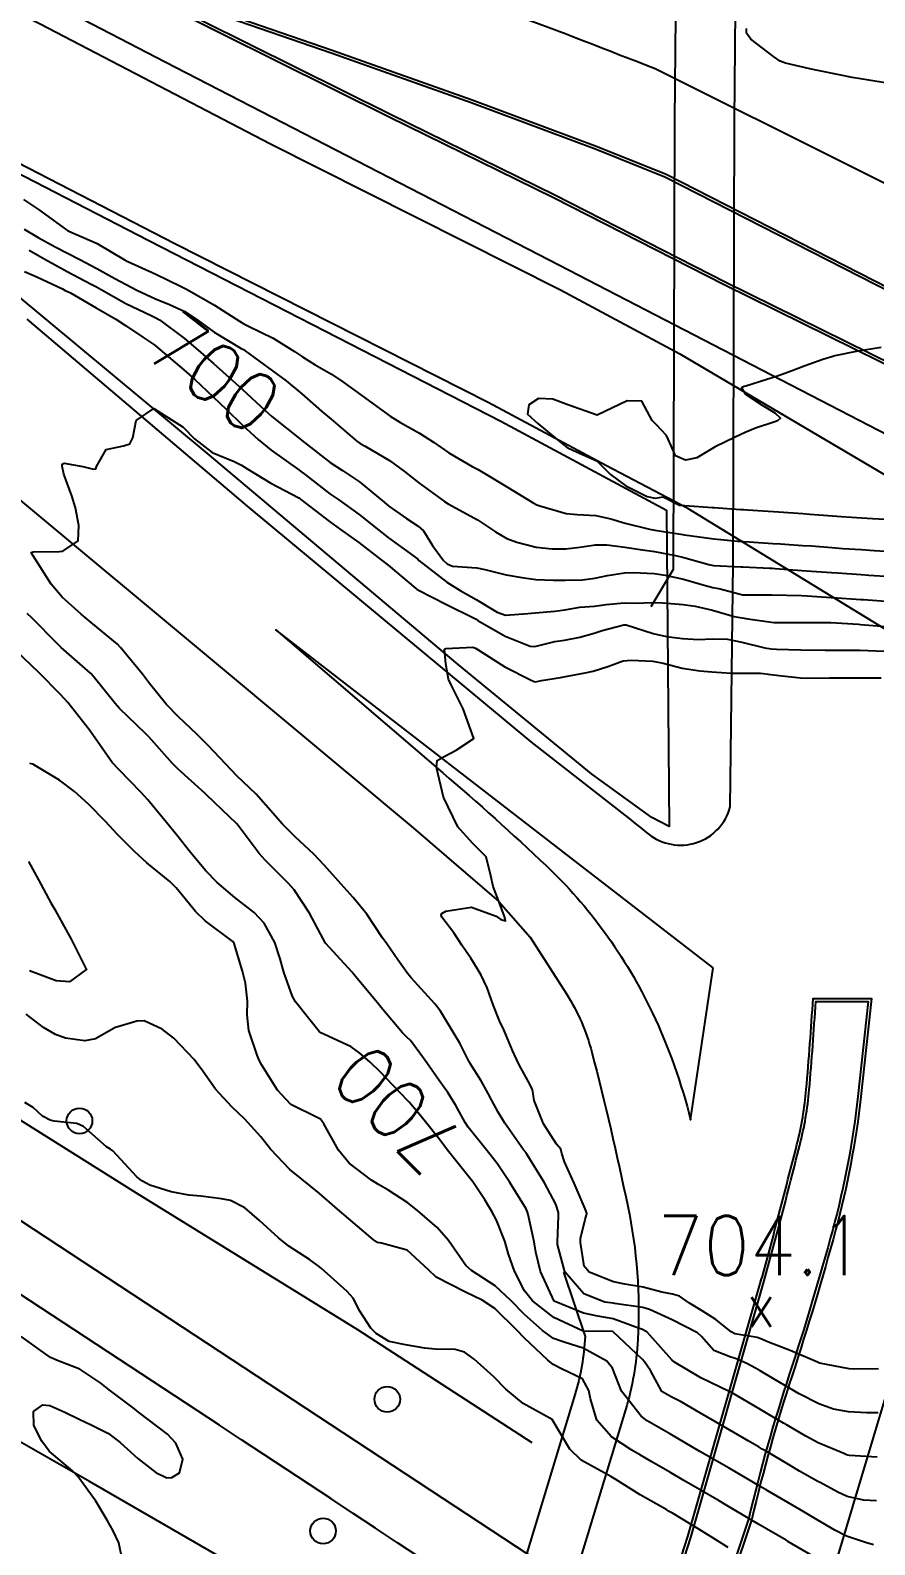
# Model space of a CAD drawing. Header units: metres. Extents: x 286371 to 293043, y 7462578 to 7466404.
# Drawn here: x 286655.4 to 286712.5, y 7466002.9 to 7466105.3 of the extents above; entities that cross this region are included whole.
import ezdxf
from ezdxf.enums import TextEntityAlignment as Align

# ---------------------------------------------------------------- set-up
doc = ezdxf.new("R2010")
doc.units = ezdxf.units.M
doc.header["$MEASUREMENT"] = 0
for name, color, linetype in [('Canteiro', 45, 'Continuous'), ('Cotas', 45, 'Continuous'), ('Curvas de Nivel 1m', 11, 'Continuous'), ('Curvas de Nivel 5m', 15, 'Continuous'), ('Divisas', 45, 'Continuous'), ('Linha Férrea', 20, 'Continuous'), ('Pontes_Viadutos_Tubos', 190, 'Continuous'), ('Pontos Cotados', 45, 'Continuous'), ('Postes', 20, 'Continuous'), ('Vias primárias', 230, 'Continuous')]:
    doc.layers.add(name, color=color, linetype=linetype)
doc.styles.add('Style-STANDARD', font='STANDARD.shx')

# ---------------------------------------------------------------- blocks, each defined once
blk = doc.blocks.new('ELVTXT_150')
at = {"layer": 'Pontos Cotados', "linetype": 'Continuous', "style": 'Style-STANDARD'}
for s, height, p in [('704.1', 4, (0, 4)), ('x', 3, (0, 0))]:
    blk.add_text(s, height=height, dxfattribs=at).set_placement(p, align=Align.MIDDLE_CENTER)

msp = doc.modelspace()

# ---------------------------------------------------------------- linework, layer by layer
at = {"layer": 'Canteiro'}
msp.add_lwpolyline([(286698.39, 7466072.86), (286698.56, 7466051.46), (286697.39, 7466052.07), (286693.33, 7466055.02), (286684.3, 7466062.42), (286667.36, 7466076.68), (286652.2, 7466089.28), (286646.74, 7466093.79), (286640.83, 7466097.08), (286627.06, 7466104.1), (286622.71, 7466106.22), (286617.58, 7466110.35), (286609.11, 7466117.43), (286596.97, 7466127.24, -0.052391), (286596.05, 7466128.15, -0.704549), (286596.49, 7466128.87), (286607.76, 7466122.12), (286624.88, 7466111.78), (286639.57, 7466103.4), (286663.39, 7466091.1), (286687.18, 7466078.87)], format="xyb", close=True, dxfattribs=at)
msp.add_lwpolyline([(286657.44, 7466110.75), (286679.73, 7466099.65), (286690.85, 7466094.2), (286702.36, 7466088.31), (286725.2, 7466077.03), (286735.73, 7466072.65), (286747.08, 7466067.93), (286755.88, 7466063.81), (286748.01, 7466068.66), (286735.39, 7466075.76), (286721.38, 7466083.58), (286698.27, 7466095.39), (286693.63, 7466097.26), (286685.19, 7466100.41), (286675.72, 7466103.78), (286667.47, 7466106.62), (286660.41, 7466109.56)], close=True, dxfattribs=at)
msp.add_lwpolyline([(286667.49, 7465898.75), (286675.49, 7465924.7), (286685.61, 7465957.91), (286692.82, 7465980.93), (286700.03, 7466003.34), (286704.92, 7466020.48, 0.005543), (286706.01, 7466024.46, 0.001776), (286707.4, 7466029.88, 0.040392), (286708.04, 7466033.64, 0.006175), (286708.48, 7466039.61), (286712.03, 7466039.61), (286711.33, 7466033.19, -0.038632), (286709.63, 7466024.18, -0.013064), (286706.69, 7466014.37, 0.02091), (286703.95, 7466004.64), (286699.9, 7465992.47), (286695.59, 7465978.72), (286691.39, 7465965.23), (286687.04, 7465950.57), (286682.05, 7465934.41), (286677.06, 7465917.5), (286671.78, 7465900.42)], format="xyb", dxfattribs=at)
at = {"layer": 'Curvas de Nivel 1m', "flags": 128}
for points, elevation in [([(286713.3, 7466101.74), (286712.06, 7466101.95), (286710.94, 7466102.14), (286710.06, 7466102.31), (286708.5, 7466102.62), (286708.07, 7466102.71), (286706.44, 7466103.09), (286706.08, 7466103.24), (286705.63, 7466103.56), (286704.1, 7466104.73), (286703.8, 7466105.13), (286703.8, 7466105.44)], 698), ([(286654.92, 7466093.87), (286655.92, 7466093.21), (286657.82, 7466091.83), (286657.9, 7466091.78), (286657.99, 7466091.73), (286659.89, 7466090.89), (286661.79, 7466089.77), (286661.87, 7466089.71), (286661.97, 7466089.67), (286663.86, 7466088.83), (286665.54, 7466088.02), (286665.85, 7466087.86), (286666.15, 7466087.7), (286667.83, 7466086.72), (286669.51, 7466085.65), (286669.81, 7466085.47), (286670.13, 7466085.31), (286671.79, 7466084.5), (286673.23, 7466083.59), (286673.77, 7466083.22), (286674.63, 7466082.7), (286675.75, 7466082.05), (286676.51, 7466081.54), (286677.73, 7466080.66), (286679.31, 7466079.5), (286679.71, 7466079.22), (286680.37, 7466078.82), (286681.69, 7466078.06), (286682.64, 7466077.45), (286683.67, 7466076.74), (286685.25, 7466075.82), (286685.66, 7466075.6), (286686, 7466075.4), (286687.64, 7466074.42), (286689.38, 7466073.35), (286689.62, 7466073.22), (286689.82, 7466073.15), (286691.61, 7466072.63), (286692.34, 7466072.57), (286693.61, 7466072.49), (286694.62, 7466072.26), (286695.6, 7466071.98), (286697.25, 7466071.58), (286697.6, 7466071.51), (286699.5, 7466071.2), (286699.59, 7466071.18), (286699.61, 7466071.18), (286701.59, 7466070.91), (286703.22, 7466070.76), (286703.59, 7466070.74), (286703.98, 7466070.72), (286705.58, 7466070.61), (286706.09, 7466070.57), (286707.58, 7466070.47), (286708.2, 7466070.43), (286709.57, 7466070.33), (286710.32, 7466070.27), (286711.57, 7466070.19), (286712.43, 7466070.13), (286713.57, 7466070.06)], 698), ([(286654.96, 7466091.87), (286655.9, 7466091.3), (286657.05, 7466090.67), (286657.88, 7466090.24), (286658.73, 7466089.81), (286659.87, 7466089.21), (286661.1, 7466088.53), (286661.85, 7466088.12), (286662.57, 7466087.75), (286663.84, 7466087.16), (286664.79, 7466086.76), (286665.82, 7466086.29), (286666.73, 7466085.69), (286667.8, 7466084.91), (286669.64, 7466083.79), (286669.79, 7466083.72), (286669.9, 7466083.64), (286671.75, 7466082.28), (286672.67, 7466081.6), (286673.73, 7466080.72), (286675.07, 7466079.56), (286675.71, 7466079.02), (286677.45, 7466077.53), (286677.68, 7466077.37), (286678.01, 7466077.19), (286679.66, 7466076.22), (286680.67, 7466075.48), (286681.64, 7466074.71), (286683.39, 7466073.44), (286683.62, 7466073.29), (286683.93, 7466073.12), (286685.61, 7466072.19), (286686.82, 7466071.39), (286687.59, 7466070.94), (286688.27, 7466070.68), (286689.58, 7466070.36), (286690.66, 7466070.24), (286691.58, 7466070.24), (286692.54, 7466070.34), (286693.58, 7466070.5), (286694.35, 7466070.51), (286695.58, 7466070.34), (286696.61, 7466070.2), (286697.58, 7466070.06), (286699, 7466069.78), (286699.57, 7466069.65), (286701.26, 7466069.17), (286701.56, 7466069.11), (286703.44, 7466069.01), (286703.55, 7466069.01), (286705.37, 7466068.92), (286705.55, 7466068.92), (286705.74, 7466068.91), (286707.55, 7466068.78), (286707.85, 7466068.76), (286709.55, 7466068.64), (286709.96, 7466068.62), (286711.55, 7466068.5), (286712.08, 7466068.46), (286713.54, 7466068.37)], 699), ([(286654.99, 7466089), (286655.86, 7466088.61), (286657.56, 7466087.83), (286657.73, 7466087.71), (286657.84, 7466087.67), (286658.1, 7466087.56), (286659.83, 7466086.55), (286661.15, 7466085.77), (286661.81, 7466085.36), (286662.98, 7466084.57), (286663.79, 7466084.01), (286664.14, 7466083.73), (286665.76, 7466082.35), (286666.49, 7466081.69), (286667.73, 7466080.53), (286668.63, 7466079.66), (286669.7, 7466078.63), (286670.78, 7466077.63), (286671.67, 7466076.91), (286673.54, 7466075.59), (286673.65, 7466075.5), (286673.98, 7466075.25), (286675.63, 7466073.97), (286676.23, 7466073.55), (286677.61, 7466072.57), (286678.94, 7466071.5), (286679.59, 7466070.99), (286681.3, 7466069.74), (286681.57, 7466069.53), (286681.65, 7466069.46), (286683.54, 7466067.98), (286684.43, 7466067.42), (286685.53, 7466066.81), (286686.94, 7466065.96), (286687.51, 7466065.76), (286689.01, 7466065.86), (286689.51, 7466065.9), (286690.83, 7466066.01), (286691.52, 7466066.11), (286692.54, 7466066.28), (286693.52, 7466066.37), (286694.32, 7466066.47), (286695.52, 7466066.58), (286696.2, 7466066.56), (286697.52, 7466066.61), (286698.14, 7466066.59), (286699.51, 7466066.47), (286700.32, 7466066.37), (286701.51, 7466066.09), (286702.97, 7466065.67), (286703.5, 7466065.56), (286703.88, 7466065.51), (286705.5, 7466065.27), (286705.65, 7466065.25), (286707.5, 7466065.26), (286709.27, 7466065.26), (286709.5, 7466065.26), (286711.37, 7466065.13), (286711.5, 7466065.12), (286713.49, 7466064.97)], 701), ([(286712.91, 7466083.87), (286711.78, 7466083.68), (286711.22, 7466083.58), (286709.78, 7466083.3), (286709.57, 7466083.24), (286708.97, 7466083.05), (286708.09, 7466082.73), (286707.77, 7466082.62), (286706.64, 7466082.2), (286705.76, 7466081.88), (286705.17, 7466081.69), (286703.75, 7466081.25), (286703.65, 7466081.22), (286703.46, 7466081.13), (286703.74, 7466080.71), (286704.86, 7466079.97), (286705.72, 7466079.44), (286706.1, 7466079.09), (286705.9, 7466078.9), (286705.71, 7466078.83), (286704.41, 7466078.41), (286703.7, 7466078.12), (286703.03, 7466077.8), (286701.68, 7466077.15), (286700.45, 7466076.39), (286699.67, 7466076.24), (286698.99, 7466076.52), (286698.7, 7466077.2), (286698.39, 7466077.91), (286697.71, 7466078.63), (286697.41, 7466078.92), (286697.26, 7466079.22), (286696.73, 7466080.23), (286695.73, 7466080.25), (286693.71, 7466079.28), (286691.72, 7466079.99), (286690.7, 7466080.36), (286689.73, 7466080.4), (286689.09, 7466079.99), (286688.99, 7466079.36), (286689.7, 7466078.73), (286691.39, 7466077.32), (286691.68, 7466077.1), (286692.1, 7466076.89), (286693.67, 7466076.19), (286694.61, 7466075.27), (286695.64, 7466074.5), (286697.08, 7466073.78), (286697.63, 7466073.67), (286698.17, 7466073.75), (286699.27, 7466073.2), (286699.62, 7466073.17), (286701.5, 7466073.04), (286701.62, 7466073.03), (286703.4, 7466072.91), (286703.62, 7466072.9), (286703.86, 7466072.88), (286705.62, 7466072.76), (286705.97, 7466072.74), (286707.61, 7466072.62), (286708.08, 7466072.59), (286709.61, 7466072.46), (286710.21, 7466072.42), (286711.6, 7466072.33), (286712.31, 7466072.29), (286713.6, 7466072.22)], 697), ([(286712.69, 7466011.77), (286711.91, 7466011.77), (286710.69, 7466011.85), (286709.69, 7466012.03), (286708.69, 7466012.39), (286707.37, 7466013.06), (286706.71, 7466013.44), (286705.68, 7466014.05), (286704.73, 7466014.61), (286704.41, 7466014.8), (286703.82, 7466015.12), (286703.06, 7466015.46), (286702.74, 7466015.54), (286701.59, 7466016), (286700.76, 7466016.93), (286700.49, 7466017.18), (286698.78, 7466018.06), (286697.24, 7466018.77), (286696.79, 7466018.91), (286694.88, 7466019.18), (286694.79, 7466019.19), (286694.21, 7466019.27), (286692.8, 7466019.83), (286691.52, 7466021.31), (286691.01, 7466023.16), (286691.01, 7466023.32), (286691.09, 7466025.11), (286691.08, 7466025.32), (286690.9, 7466025.89), (286690.14, 7466027.34), (286688.95, 7466029.28), (286688.9, 7466029.36), (286688.73, 7466029.58), (286687.45, 7466031.38), (286687, 7466032.13), (286686.56, 7466032.95), (286686.34, 7466033.39), (286685.87, 7466034.24), (286685.11, 7466035.41), (286685.09, 7466035.45), (286685.05, 7466035.53), (286684.42, 7466036.78), (286684.03, 7466037.43), (286683.1, 7466038.95), (286682.73, 7466039.45), (286681.13, 7466041.21), (286680.91, 7466041.48), (286680.22, 7466042.42), (286679.47, 7466043.5), (286679.17, 7466043.95), (286678.12, 7466045.52), (286677.21, 7466046.65), (286676.4, 7466047.55), (286675.24, 7466048.84), (286674.54, 7466049.58), (286673.28, 7466050.75), (286672.42, 7466051.61), (286671.31, 7466052.9), (286670.64, 7466053.63), (286669.34, 7466054.88), (286668.59, 7466055.67), (286667.37, 7466056.96), (286666.63, 7466057.7), (286665.4, 7466058.86), (286664.56, 7466059.73), (286663.43, 7466061.13), (286662.97, 7466061.75), (286661.47, 7466063.56), (286661.26, 7466063.78), (286659.5, 7466065.26), (286658.82, 7466065.81), (286657.52, 7466066.96), (286656.79, 7466067.85), (286655.56, 7466069.77), (286655.5, 7466069.87), (286655.43, 7466070), (286655.57, 7466070.04), (286657.35, 7466070.05), (286657.57, 7466070.08), (286658.61, 7466070.79), (286658.66, 7466071.82), (286658.42, 7466073.01), (286658.18, 7466073.83), (286657.65, 7466075.29), (286657.52, 7466075.84), (286657.53, 7466075.97), (286657.67, 7466076.04), (286658.92, 7466075.82), (286659.65, 7466075.63), (286659.81, 7466075.65), (286659.86, 7466075.8), (286660.5, 7466076.97), (286661.68, 7466077.21), (286662.11, 7466077.34), (286662.31, 7466077.76), (286662.53, 7466078.93), (286663.72, 7466079.73), (286665.7, 7466078.46), (286666.48, 7466077.69), (286667.67, 7466076.75), (286669.16, 7466076.15), (286669.66, 7466075.91), (286670.09, 7466075.64), (286671.64, 7466074.69), (286673.53, 7466073.68), (286673.62, 7466073.62), (286673.67, 7466073.58), (286675.6, 7466072.09), (286676.35, 7466071.54), (286677.58, 7466070.66), (286679.1, 7466069.5), (286679.56, 7466069.13), (286681.43, 7466067.57), (286681.53, 7466067.49), (286681.57, 7466067.46), (286683.52, 7466066.47), (286685.35, 7466065.56), (286685.51, 7466065.48), (286685.63, 7466065.4), (286687.49, 7466064.32), (286689.17, 7466063.66), (286689.48, 7466063.63), (286690.85, 7466063.96), (286691.49, 7466064.06), (286692.53, 7466064.25), (286693.49, 7466064.54), (286694.05, 7466064.72), (286695.5, 7466065.1), (286695.66, 7466065.09), (286697.48, 7466064.52), (286698.39, 7466064.31), (286699.48, 7466064.17), (286700.55, 7466064.11), (286701.48, 7466064.14), (286702.51, 7466064.12), (286703.48, 7466063.93), (286705.03, 7466063.55), (286705.47, 7466063.48), (286705.83, 7466063.45), (286707.47, 7466063.4), (286709.12, 7466063.39), (286709.47, 7466063.39), (286711.09, 7466063.39), (286711.47, 7466063.38), (286713.14, 7466063.31)], 702), ([(286712.64, 7466008.78), (286710.77, 7466008.89), (286710.64, 7466008.91), (286710.56, 7466008.94), (286710.37, 7466009.02), (286708.65, 7466009.75), (286707.8, 7466010.2), (286706.67, 7466010.87), (286706.54, 7466010.94), (286706.3, 7466011.08), (286705.26, 7466011.68), (286704.69, 7466012.02), (286702.79, 7466013.14), (286702.74, 7466013.18), (286702.7, 7466013.19), (286702.63, 7466013.22), (286700.72, 7466014.15), (286698.93, 7466015.2), (286698.74, 7466015.37), (286697.08, 7466017.23), (286696.77, 7466017.41), (286696.5, 7466017.51), (286694.78, 7466018.13), (286693.74, 7466018.32), (286692.78, 7466018.51), (286690.79, 7466019.32), (286689.87, 7466021.34), (286689.55, 7466022.64), (286689.44, 7466023.35), (286689.04, 7466025.2), (286689, 7466025.35), (286688.9, 7466025.57), (286687.8, 7466027.37), (286686.94, 7466028.65), (286686.36, 7466029.39), (286684.98, 7466031.1), (286684.78, 7466031.42), (286684.15, 7466032.58), (286683.6, 7466033.44), (286683.36, 7466033.78), (286683.03, 7466034.26), (286682.54, 7466034.95), (286682.18, 7466035.46), (286681.71, 7466036.12), (286681.07, 7466036.96), (286680.81, 7466037.22), (286680.54, 7466037.48), (286679.1, 7466039.21), (286678.86, 7466039.51), (286677.48, 7466041.17), (286677.18, 7466041.53), (286677.13, 7466041.59), (286675.34, 7466043.56), (286675.17, 7466043.84), (286674.26, 7466045.58), (286673.22, 7466047.16), (286672.84, 7466047.6), (286671.26, 7466049.18), (286670.84, 7466049.63), (286669.43, 7466051.51), (286669.32, 7466051.65), (286669.29, 7466051.68), (286668.85, 7466052.11), (286667.32, 7466053.57), (286667.19, 7466053.69), (286665.35, 7466055.36), (286664.99, 7466055.72), (286663.38, 7466057.52), (286663.16, 7466057.75), (286661.41, 7466059.44), (286661.11, 7466059.78), (286659.63, 7466061.62), (286659.47, 7466061.8), (286659.44, 7466061.83), (286659.26, 7466061.99), (286657.47, 7466063.57), (286657.19, 7466063.84), (286655.5, 7466065.55), (286655.17, 7466065.87)], 701), ([(286712.73, 7466014.75), (286711.02, 7466014.72), (286710.73, 7466014.75), (286709.2, 7466015.04), (286708.74, 7466015.14), (286708.59, 7466015.2), (286706.75, 7466015.99), (286705.29, 7466016.56), (286704.76, 7466016.79), (286704.52, 7466016.87), (286703.02, 7466017.13), (286702.77, 7466017.26), (286701.73, 7466018.1), (286700.79, 7466018.68), (286699.94, 7466019.19), (286699.27, 7466019.66), (286698.8, 7466019.81), (286698.08, 7466019.94), (286696.81, 7466020.27), (286695.57, 7466020.49), (286694.81, 7466020.64), (286693.15, 7466021.29), (286692.83, 7466021.69), (286692.57, 7466023.3), (286692.58, 7466023.58), (286692.88, 7466024.86), (286692.99, 7466025.18), (286693, 7466025.29), (286692.89, 7466025.57), (286692.15, 7466027.31), (286691.49, 7466028.77), (286691.32, 7466029.32), (286691.25, 7466029.61), (286690.96, 7466029.96), (286690.08, 7466031.34), (286689.45, 7466032.9), (286689.38, 7466033.35), (286689.33, 7466033.66), (286689.03, 7466034.21), (286688.4, 7466035.36), (286687.98, 7466036.29), (286687.52, 7466037.38), (286687.4, 7466037.7), (286687.09, 7466038.3), (286686.66, 7466039.39), (286686.27, 7466040.54), (286685.85, 7466041.4), (286685.59, 7466041.85), (286685.15, 7466042.55), (286684.81, 7466043.06), (286684.55, 7466043.42), (286684.01, 7466044.26), (286683.19, 7466045.32), (286683.16, 7466045.44), (286683.2, 7466045.57), (286683.47, 7466045.71), (286685.2, 7466046), (286686.87, 7466045.38), (286687.19, 7466045.16), (286687.5, 7466045.06), (286687.44, 7466045.37), (286687.2, 7466045.98), (286686.67, 7466047.38), (286686.51, 7466048.11), (286686.19, 7466049.39), (286685.27, 7466050.33), (286684.29, 7466051.42), (286683.31, 7466053.43), (286682.85, 7466055.44), (286682.89, 7466055.91), (286683.36, 7466056.19), (286684.17, 7466056.62), (286685.37, 7466057.4), (286684.64, 7466059.42), (286683.83, 7466061.04), (286683.66, 7466061.43), (286683.46, 7466062.45), (286683.37, 7466063.44), (286683.43, 7466063.48), (286683.47, 7466063.49), (286685.29, 7466063.59), (286685.48, 7466063.52), (286685.66, 7466063.4), (286687.46, 7466062.26), (286689.24, 7466061.35), (286689.44, 7466061.26), (286689.53, 7466061.25), (286689.93, 7466061.34), (286691.22, 7466061.54), (286691.44, 7466061.57), (286692.9, 7466061.84), (286693.44, 7466061.95), (286694.43, 7466062.28), (286695.45, 7466062.65), (286695.99, 7466062.71), (286697.46, 7466062.63), (286698.17, 7466062.5), (286699.45, 7466062.17), (286700.64, 7466061.98), (286701.45, 7466061.91), (286702.76, 7466061.83), (286703.44, 7466061.83), (286704.74, 7466061.82), (286705.44, 7466061.73), (286706.01, 7466061.66), (286707.44, 7466061.51), (286707.87, 7466061.49), (286709.44, 7466061.51), (286710.94, 7466061.51), (286711.44, 7466061.52), (286712.9, 7466061.52)], 703), ([(286712.39, 7466002.84), (286711.85, 7466003), (286710.55, 7466003.44), (286709.77, 7466003.83), (286708.58, 7466004.53), (286707.67, 7466005.07), (286706.59, 7466005.7), (286705.19, 7466006.52), (286704.61, 7466006.86), (286704.16, 7466007.12), (286702.63, 7466008.02), (286700.64, 7466009.17), (286698.66, 7466010.33), (286697.09, 7466011.23), (286696.68, 7466011.55), (286695.34, 7466013.25), (286694.73, 7466014.8), (286694.36, 7466015.27), (286692.75, 7466016.14), (286691.53, 7466016.54), (286690.76, 7466016.8), (286690, 7466017.34), (286688.78, 7466018.42), (286687.86, 7466019.37), (286686.81, 7466020.37), (286685.21, 7466021.41), (286684.83, 7466021.74), (286683.66, 7466023.43), (286682.88, 7466024.31), (286681.55, 7466025.46), (286680.9, 7466025.99), (286679.54, 7466026.86), (286678.92, 7466027.22), (286678.45, 7466027.51), (286676.94, 7466028.67), (286676.22, 7466029.55), (286675.22, 7466031.33), (286675.07, 7466031.56), (286674.99, 7466031.65), (286674.82, 7466031.73), (286673, 7466032.64), (286672.1, 7466033.61), (286671.04, 7466035.3), (286670.86, 7466035.63), (286670.71, 7466035.97), (286670.15, 7466037.64), (286670.03, 7466038.7), (286670.05, 7466039.64), (286669.92, 7466040.84), (286669.72, 7466041.65), (286669.16, 7466043.54), (286669.08, 7466043.66), (286667.19, 7466045.06), (286666.54, 7466045.69), (286665.23, 7466047.31), (286664.82, 7466047.72), (286663.25, 7466049), (286662.42, 7466049.76), (286661.28, 7466050.91), (286660.45, 7466051.79), (286659.31, 7466052.96), (286658.36, 7466053.82), (286657.34, 7466054.58), (286655.55, 7466055.67), (286655.35, 7466055.71)], 699), ([(286655.25, 7466049.08), (286655.92, 7466047.85), (286656.76, 7466046.29), (286657.03, 7466045.84), (286657.2, 7466045.54), (286658.13, 7466043.82), (286659.14, 7466041.85), (286659.17, 7466041.8), (286659.17, 7466041.78), (286659.14, 7466041.74), (286658.02, 7466040.93), (286657.13, 7466041.01), (286655.32, 7466041.68)], 699), ([(286708.53, 7466001.94), (286706.6, 7466003.08), (286706.55, 7466003.11), (286706.49, 7466003.15), (286704.57, 7466004.26), (286703.08, 7466005.14), (286702.59, 7466005.43), (286701.94, 7466005.81), (286700.61, 7466006.59), (286699.57, 7466007.19), (286698.62, 7466007.75), (286697.39, 7466008.47), (286696.64, 7466008.9), (286696.05, 7466009.24), (286694.66, 7466010.16), (286693.68, 7466011.28), (286693.25, 7466012.73), (286693.13, 7466013.29), (286692.72, 7466014.08), (286691.28, 7466014.76), (286690.73, 7466015.05), (286690.36, 7466015.33), (286688.76, 7466016.86), (286688.28, 7466017.36), (286686.79, 7466018.83), (286685.93, 7466019.4), (286684.8, 7466019.95), (286683.82, 7466020.43), (286682.82, 7466020.95), (286682.29, 7466021.45), (286680.85, 7466022.78), (286679.12, 7466023.25), (286678.86, 7466023.3), (286678.55, 7466023.51), (286676.88, 7466024.92), (286676.15, 7466025.55), (286674.91, 7466026.64), (286673.74, 7466027.58), (286672.93, 7466028.24), (286671.62, 7466029.61), (286670.97, 7466030.44), (286669.88, 7466031.64), (286669, 7466032.49), (286667.89, 7466033.67), (286667.03, 7466034.89), (286666.45, 7466035.69), (286665.07, 7466037.13), (286664.3, 7466037.73), (286663.08, 7466038.3), (286662.57, 7466038.27), (286661.07, 7466037.82), (286661.04, 7466037.8), (286660.99, 7466037.78), (286659.78, 7466037.08), (286659.06, 7466036.94), (286657.75, 7466037.13), (286657.07, 7466037.38), (286656.26, 7466037.85), (286655.1, 7466038.75)], 698), ([(286702.55, 7466002.66), (286701.76, 7466003.16), (286700.57, 7466003.91), (286698.79, 7466004.99), (286698.58, 7466005.11), (286698.41, 7466005.21), (286696.6, 7466006.22), (286694.96, 7466007.26), (286694.62, 7466007.47), (286694.18, 7466007.71), (286692.63, 7466008.57), (286691.86, 7466009.31), (286690.67, 7466011.32), (286688.69, 7466012.41), (286687.53, 7466013.37), (286686.72, 7466014.2), (286685.39, 7466015.4), (286684.74, 7466015.88), (286684.1, 7466016.07), (286682.74, 7466016.08), (286682.04, 7466016.16), (286680.75, 7466016.37), (286679.64, 7466016.6), (286678.76, 7466017.14), (286678.41, 7466017.51), (286677.65, 7466018.66), (286677.21, 7466019.53), (286676.81, 7466019.98), (286675.03, 7466021.56), (286674.84, 7466021.73), (286674.26, 7466022.16), (286672.86, 7466023.05), (286672.15, 7466023.61), (286670.88, 7466024.79), (286669.89, 7466025.64), (286668.9, 7466026.15), (286668.3, 7466026.26), (286666.91, 7466026.43), (286666.1, 7466026.51), (286664.91, 7466026.72), (286663.46, 7466027.19), (286662.92, 7466027.47), (286662.57, 7466027.75), (286660.95, 7466029.5), (286660.79, 7466029.62), (286660.53, 7466029.78), (286658.97, 7466031.15), (286658.52, 7466031.35), (286656.98, 7466031.51), (286656.71, 7466031.57), (286656.19, 7466031.85), (286655.56, 7466032.43), (286655, 7466032.77)], 697), ([(286661.62, 7466001.77), (286661.35, 7466002.97), (286660.98, 7466003.78), (286660.57, 7466004.51), (286659.8, 7466005.8), (286658.62, 7466007.45), (286658.24, 7466007.82), (286656.64, 7466009.18), (286656.15, 7466009.85), (286655.61, 7466010.92), (286655.6, 7466011.86), (286656.23, 7466012.32), (286656.69, 7466012.28), (286657.7, 7466011.83), (286658.68, 7466011.35), (286659.5, 7466010.97), (286660.66, 7466010.38), (286661.45, 7466009.77), (286662.64, 7466008.69), (286663.86, 7466007.74), (286664.61, 7466007.37), (286664.94, 7466007.39), (286665.47, 7466007.71), (286665.69, 7466008.65), (286665.22, 7466009.72), (286664.66, 7466010.33), (286662.79, 7466011.75), (286662.69, 7466011.83), (286662.41, 7466012.04), (286660.71, 7466013.34), (286660.15, 7466013.79), (286658.73, 7466014.74), (286657.27, 7466015.3), (286656.74, 7466015.52), (286656.26, 7466015.85), (286654.76, 7466016.95)], 696)]:
    msp.add_lwpolyline(points, dxfattribs=dict(at, elevation=elevation))
at = {"layer": 'Curvas de Nivel 5m', "elevation": 700, "flags": 128}
for points in [[(286655.3, 7466090.45), (286655.88, 7466090.12), (286656.36, 7466089.85), (286657.86, 7466089), (286659.49, 7466088.15), (286659.85, 7466087.97), (286660.17, 7466087.79), (286661.83, 7466086.85), (286663.54, 7466086.02), (286663.82, 7466085.9), (286664.12, 7466085.73), (286665.8, 7466084.46), (286666.73, 7466083.69), (286667.77, 7466082.79), (286669.03, 7466081.66), (286669.73, 7466081.01), (286671.23, 7466079.62), (286671.71, 7466079.2), (286673.57, 7466077.7), (286673.68, 7466077.61), (286673.72, 7466077.58), (286675.66, 7466076.08), (286676.48, 7466075.54), (286677.64, 7466074.78), (286679.16, 7466073.5), (286679.62, 7466073.13), (286680.8, 7466072.29), (286681.6, 7466071.77), (286681.96, 7466071.46), (286682.56, 7466070.47), (286683.32, 7466069.44), (286683.56, 7466069.22), (286683.92, 7466069.07), (286685.56, 7466068.95), (286686.11, 7466068.84), (286687.55, 7466068.48), (286688.61, 7466068.3), (286689.55, 7466068.17), (286690.76, 7466068.11), (286691.55, 7466068.11), (286692.71, 7466068.13), (286693.55, 7466068.25), (286694.39, 7466068.44), (286695.55, 7466068.61), (286696.16, 7466068.64), (286697.55, 7466068.57), (286698.3, 7466068.46), (286699.54, 7466068.18), (286700.93, 7466067.78), (286701.53, 7466067.63), (286701.92, 7466067.55), (286703.46, 7466067.14), (286703.52, 7466067.13), (286704.19, 7466067.12), (286705.52, 7466067.12), (286707.51, 7466067.08), (286707.52, 7466067.08), (286707.89, 7466067.06), (286709.52, 7466066.95), (286709.61, 7466066.95), (286711.52, 7466066.82), (286711.72, 7466066.8), (286713.52, 7466066.67)], [(286712.59, 7466005.81), (286711.72, 7466005.87), (286710.6, 7466006.12), (286709.98, 7466006.4), (286708.77, 7466007.05), (286708.67, 7466007.11), (286708.62, 7466007.13), (286707.39, 7466007.83), (286706.63, 7466008.28), (286705.23, 7466009.11), (286704.86, 7466009.32), (286704.65, 7466009.45), (286703.9, 7466009.88), (286702.67, 7466010.6), (286701.71, 7466011.16), (286700.68, 7466011.76), (286699.38, 7466012.51), (286698.7, 7466012.85), (286698.08, 7466013.21), (286697.3, 7466014.65), (286696.9, 7466015.23), (286696.74, 7466015.41), (286694.78, 7466017.26), (286694.76, 7466017.27), (286692.76, 7466017.31), (286692.75, 7466017.31), (286690.78, 7466018.22), (286689.34, 7466019.35), (286688.8, 7466020.03), (286688.12, 7466021.37), (286687.71, 7466022.51), (286687.45, 7466023.38), (286686.89, 7466024.82), (286686.59, 7466025.39), (286686.11, 7466026.19), (286685.29, 7466027.41), (286684.93, 7466027.86), (286683.67, 7466029.43), (286682.97, 7466030.35), (286682.1, 7466031.46), (286681.61, 7466032.08), (286681, 7466032.8), (286680.34, 7466033.48), (286679.03, 7466034.84), (286678.35, 7466035.51), (286677.65, 7466036.12), (286677.06, 7466036.54), (286675.23, 7466037.4), (286675.07, 7466037.46), (286674.91, 7466037.57), (286674.19, 7466038.48), (286673.31, 7466039.59), (286673.11, 7466039.94), (286672.51, 7466041.6), (286672.27, 7466042.49), (286671.9, 7466043.61), (286671.18, 7466044.9), (286670.5, 7466045.63), (286669.21, 7466046.65), (286668, 7466047.67), (286667.25, 7466048.45), (286666.21, 7466049.7), (286665.28, 7466050.87), (286664.59, 7466051.73), (286663.32, 7466053.26), (286662.88, 7466053.75), (286661.35, 7466055.3), (286660.92, 7466055.78), (286659.75, 7466057.42), (286659.48, 7466057.8), (286659.39, 7466057.94), (286657.91, 7466059.83), (286657.42, 7466060.38), (286655.96, 7466061.86), (286655.45, 7466062.35), (286653.84, 7466063.89)]]:
    msp.add_lwpolyline(points, dxfattribs=at)
at = {"layer": 'Divisas'}
for points in [[(286689.3, 7466009.74), (286677.52, 7466017.39), (286662.56, 7466026.63), (286648.05, 7466035.76), (286633.27, 7466045.7), (286619.45, 7466054.69), (286593.93, 7466070.97), (286569.47, 7466087.24), (286541.47, 7466105.2), (286536.11, 7466108.89), (286535.15, 7466106.96), (286508.92, 7466123.39), (286484.92, 7466139.67), (286485.54, 7466140.91), (286461.33, 7466156.54), (286437.16, 7466169.78), (286405.27, 7466186.57), (286399.12, 7466189.44), (286382.44, 7466198.04), (286381.9, 7466198.3)], [(286685.16, 7465992.21), (286659.38, 7466007.13), (286629.37, 7466024.28), (286592.03, 7466048.15), (286555.38, 7466071.32), (286556.16, 7466072.98), (286540.05, 7466082.19), (286539.18, 7466080.45), (286527.64, 7466089.18), (286519.5, 7466096.98), (286507.7, 7466104.93)]]:
    msp.add_lwpolyline(points, dxfattribs=at)
at = {"layer": 'Linha Férrea'}
for points in [[(286381.9, 7466191.54, -0.034817), (286483.63, 7466136.23), (286637.59, 7466036.03), (286881.46, 7465875.71), (287117.31, 7465719.49, 0.005418), (287238.16, 7465637.94, 0.010292), (287320.61, 7465583.02, 0.018788), (287399.32, 7465533.46, 0.057979), (287521.87, 7465481.39), (287711.72, 7465426.48, -0.002898), (287879.49, 7465377.76), (287927.28, 7465363.25), (287977.96, 7465347.67), (288011.31, 7465337.66), (288037.94, 7465330.83), (288090.19, 7465315.26), (288107.16, 7465310.12)], [(287835.18, 7465381.47, 0.010304), (287693.16, 7465427.51), (287537.99, 7465472.45, -0.040382), (287441.99, 7465506.86, -0.042368), (287320.57, 7465578.57, -0.008489), (287246.96, 7465627.06, -0.004773), (287110.87, 7465718.76), (286883.88, 7465869.13), (286836.14, 7465900.58), (286681.72, 7466001.99, 0.002623), (286488.21, 7466128.28, 0.036116), (286381.9, 7466186.94, 0.036116)]]:
    msp.add_lwpolyline(points, format="xyb", dxfattribs=at)
at = {"layer": 'Pontes_Viadutos_Tubos', "elevation": 702.37}
msp.add_lwpolyline([(286697.24, 7466130.95), (286699.2, 7466127.57), (286698.94, 7466099.22), (286698.84, 7466068.83), (286697.34, 7466066.32)], dxfattribs=at)
at = {"layer": 'Pontes_Viadutos_Tubos'}
msp.add_lwpolyline([(286691.42, 7466021.3), (286692.89, 7466016.94, -0.057415), (286692.2, 7466012.99), (286684.8, 7465988.59), (286683.78, 7465985.24), (286680.95, 7465984.38)], format="xyb", dxfattribs=at)
at = {"layer": 'Postes'}
for centre in [(286658.7, 7466031.53), (286679.51, 7466012.69), (286675.17, 7466003.78)]:
    msp.add_circle(centre, 0.866, dxfattribs=at)
at = {"layer": 'Vias primárias'}
for points in [[(286655.15, 7466085.77), (286670.04, 7466073.13), (286689.22, 7466057.17), (286695.57, 7466052.22, -0.004242), (286697.15, 7466050.96, 0.542856), (286702.7, 7466052.77), (286702.89, 7466069.23), (286702.98, 7466099.19), (286703.26, 7466129.1), (286703.49, 7466134.72, -0.03891), (286704.38, 7466142.12, -0.002671), (286705.5, 7466147.59, -0.015489), (286707.97, 7466157.76, 0.246736), (286706.8, 7466163.12, 0.12705), (286705.02, 7466164.39), (286680.6, 7466176.3), (286637.39, 7466197.6)], [(286649.64, 7466121.86, -0.013587), (286656.35, 7466118.67, 0.027764), (286665.81, 7466114.49, -0.007781), (286673.75, 7466111.36, 0.025784), (286681.18, 7466108.73, -0.017541), (286687.97, 7466106.45, -0.004396), (286697.63, 7466102.73), (286724.49, 7466089.32), (286731.25, 7466085.42), (286736.2, 7466082.81), (286747.23, 7466076.11), (286768.15, 7466063.8), (286779.19, 7466057.18), (286792.79, 7466049), (286808.57, 7466039.27), (286836.69, 7466022.54)], [(286654.04, 7466074.07), (286668.35, 7466062.15), (286681.26, 7466051.35), (286687.05, 7466046.38), (286689.18, 7466043.97), (286691.62, 7466040.13, -0.078146), (286693.34, 7466036.18, -0.011795), (286695.77, 7466025.77, -0.066027), (286696.45, 7466016.73, -0.057592), (286695.62, 7466011.97), (286688.21, 7465987.55), (286681.53, 7465965.59), (286676.68, 7465949.94), (286671.57, 7465933.37), (286665.13, 7465912.33), (286662.23, 7465902.53, -0.359095), (286655.76, 7465898.16, -0.132204), (286651.13, 7465899.9, -0.152374)], [(286667.3, 7465898.81), (286675.29, 7465924.76), (286685.42, 7465957.97), (286692.63, 7465980.99), (286699.84, 7466003.4), (286704.73, 7466020.53, 0.005543), (286705.81, 7466024.51, 0.001776), (286707.21, 7466029.93, 0.040392), (286707.84, 7466033.66, 0.006368), (286708.3, 7466039.81), (286712.26, 7466039.81), (286711.53, 7466033.17, -0.038632), (286709.82, 7466024.13, -0.013064), (286706.88, 7466014.31, 0.020929), (286704.15, 7466004.58), (286700.09, 7465992.4), (286695.78, 7465978.66), (286691.58, 7465965.17), (286687.23, 7465950.51), (286682.24, 7465934.36), (286677.25, 7465917.44), (286671.97, 7465900.36)], [(286697.59, 7465939.91), (286683.72, 7465894.48, -0.142776), (286680.78, 7465889.99, -0.369059), (286676.97, 7465889.99, -0.29096), (286676.26, 7465892.29), (286683.41, 7465916.86), (286691.66, 7465943.62), (286699.6, 7465969.49), (286706.64, 7465990.92), (286715.34, 7466019.97), (286717.91, 7466028.31, -0.065495), (286719.58, 7466031.94, -0.284406), (286723.59, 7466033.9, -0.070147), (286729.48, 7466032.47, 0.013251), (286745.02, 7466026.75), (286763.02, 7466019.76), (286780.05, 7466012.99), (286810.7, 7466001.17), (286839.07, 7465989.88), (286866.74, 7465979.05), (286882.25, 7465973.52)]]:
    msp.add_lwpolyline(points, format="xyb", dxfattribs=at)
for points in [[(286497.89, 7466192.69), (286515.06, 7466185.12), (286529.6, 7466178.42), (286545.67, 7466169.96), (286561.62, 7466160.83), (286571.41, 7466154.96), (286584.93, 7466146.83), (286600.49, 7466137.58), (286618.22, 7466126.9), (286631.74, 7466118.78), (286643.56, 7466112.13), (286656.05, 7466105.76), (286671.62, 7466097.65), (286691.22, 7466087.76), (286699.29, 7466083.43), (286729.63, 7466065.52), (286739.18, 7466059.43), (286753.36, 7466050.73), (286758.45, 7466047.58), (286798.64, 7466023.32), (286813.33, 7466014.7)], [(286822.4, 7466017.09), (286798.9, 7466031.23), (286756.55, 7466056.44), (286750.57, 7466059.68), (286744.94, 7466062.47), (286735.4, 7466066.9), (286725.13, 7466071.82), (286690.45, 7466089.76), (286664.5, 7466103.18), (286641.69, 7466115), (286627.75, 7466123.06), (286608.76, 7466134.46), (286587.8, 7466146.95), (286563.5, 7466161.71), (286541.24, 7466174.24), (286534.63, 7466177.66), (286513.07, 7466187.69)], [(286762.61, 7466030.66), (286755.65, 7466035.34), (286748.36, 7466040.59), (286734.44, 7466050.71), (286723.44, 7466058.51), (286699.83, 7466072.97), (286694.33, 7466075.86), (286686.33, 7466080.15), (286665.14, 7466090.88), (286648.82, 7466099.29)]]:
    msp.add_lwpolyline(points, dxfattribs=at)
msp.add_lwpolyline([(286653, 7466112.73), (286679.64, 7466099.47), (286690.76, 7466094.02), (286702.28, 7466088.13), (286725.11, 7466076.85), (286735.65, 7466072.46), (286747, 7466067.75), (286758.98, 7466062.14), (286748.11, 7466068.83), (286735.49, 7466075.94), (286721.47, 7466083.75), (286698.36, 7466095.57), (286693.71, 7466097.44), (286685.26, 7466100.59), (286675.79, 7466103.96), (286667.54, 7466106.81), (286660.49, 7466109.75)], close=True, dxfattribs=at)
msp.add_lwpolyline([(286701.54, 7466041.88), (286671.97, 7466064.75), (286683.26, 7466055.09, -0.012597), (286690.25, 7466048.8, -0.046297), (286694.2, 7466044.3, -0.046391), (286697.44, 7466038.83, -0.049692), (286700.02, 7466031.6)], format="xyb", close=True, dxfattribs=at)

# ---------------------------------------------------------------- block references
at = {"layer": 'Pontos Cotados', "linetype": 'Continuous'}
msp.add_blockref('ELVTXT_150', (286704.79, 7466019.1, 704.06), dxfattribs=at)

# ---------------------------------------------------------------- texts
at = {"layer": 'Cotas', "style": 'Style-STANDARD'}
for rotation, p in [(322.2628, (286667.81, 7466082.15, 700)), (134.7914, (286680.2, 7466032.31, 700))]:
    msp.add_text('700', height=4, rotation=rotation, dxfattribs=at).set_placement(p, align=Align.MIDDLE_CENTER)

doc.saveas('drawing.dxf')
